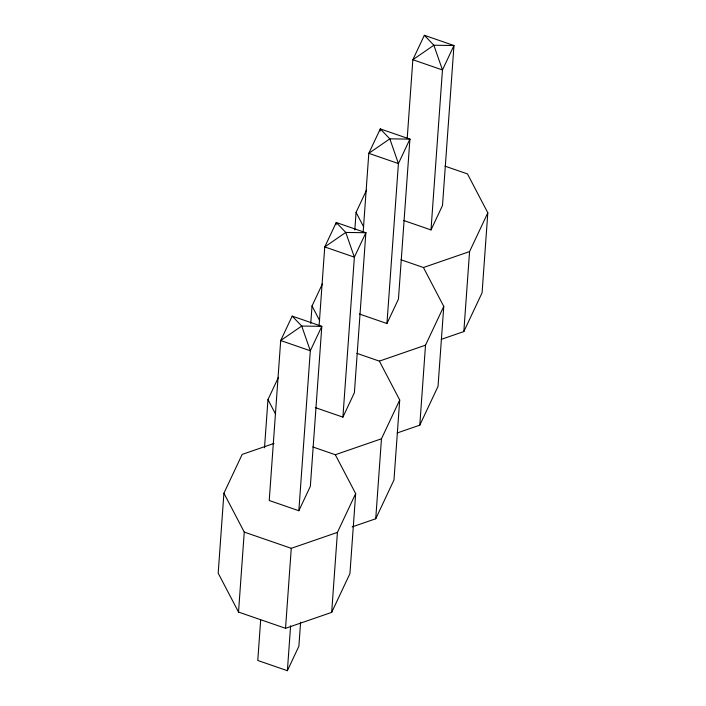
<?xml version="1.0" encoding="UTF-8"?>
<svg xmlns="http://www.w3.org/2000/svg" width="706" height="706" viewBox="0 0 706 706"><rect width="100%" height="100%" fill="white"/><g stroke="black" fill="none" stroke-linecap="round" stroke-linejoin="round"><path stroke-width="1.06" d="M273.954 443.439L242.167 454.417L223.917 493.194L218.189 573.175L238.522 612.067L285.533 628.305L331.679 612.376L349.929 573.607L355.665 493.618L335.324 454.726L312.837 446.96M238.522 612.067L244.258 532.086L223.917 493.194M264.512 447.798L267.971 399.587L278.464 377.295M260.673 619.93L257.769 660.472L287.386 670.7L298.876 646.272L300.606 622.171M285.533 628.305L291.269 548.324L337.415 532.395L355.665 493.618M310.764 323.516L312.026 305.98L322.51 283.688M287.386 670.7L290.607 625.781M298.85 510.729L310.313 350.767L321.812 326.34L292.196 316.111L280.697 340.539L269.233 500.501L298.85 510.729L310.349 486.31L321.812 326.34L301.718 326.04L280.697 340.539L310.313 350.767L301.718 326.04L292.196 316.111M319.094 325.819L324.751 246.932L336.25 222.505L365.867 232.733L354.394 392.704L342.904 417.131L315.326 407.609M336.091 224.693L336.25 222.505L345.763 232.433L354.368 257.16L342.904 417.131M354.818 229.909L356.071 212.382L366.564 190.09M331.679 612.376L337.415 532.395M363.149 232.221L368.806 153.326L380.296 128.907L409.912 139.135L398.449 299.097L386.95 323.524L359.38 314.002M380.137 131.095L380.296 128.907L389.818 138.835L398.422 163.563L386.95 323.524M352.144 526.914L375.733 518.769L381.469 438.788L399.711 400.02L379.369 361.119L356.892 353.353M407.194 138.614L412.851 59.728L424.35 35.3L453.967 45.528L442.503 205.499L431.004 229.927L403.426 220.396M399.711 400.02L393.974 480.001L375.733 518.769M431.004 229.927L442.468 69.956L453.967 45.528L433.863 45.228L412.851 59.728L442.468 69.956L433.863 45.228L424.35 35.3M397.222 432.954L419.788 425.171L425.515 345.181L443.765 306.413L423.423 267.512L400.937 259.746M443.765 306.413L438.029 386.394L419.788 425.171M441.276 339.357L463.833 331.564L469.569 251.583L487.811 212.806L467.478 173.914L444.992 166.148M487.811 212.806L482.083 292.796L463.833 331.564M423.423 267.512L469.569 251.583M379.369 361.119L425.515 345.181M335.324 454.726L381.469 438.788M244.258 532.086L291.269 548.324M356.071 212.382L363.696 226.97M312.026 305.98L319.65 320.568M267.971 399.587L275.596 414.175M365.867 232.733L354.368 257.16L324.751 246.932L345.763 232.433L365.867 232.733M409.912 139.135L398.422 163.563L368.806 153.326L389.818 138.835L409.912 139.135"/></g></svg>
